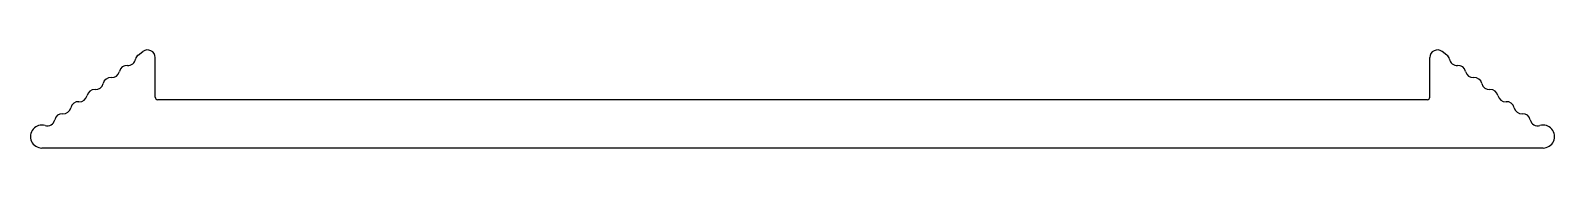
# Model space of a CAD drawing. Extents: x 3485.9 to 3545.8, y 827.6 to 831.5.
import ezdxf

# ---------------------------------------------------------------- set-up
doc = ezdxf.new("R2010")
doc.units = 0
doc.layers.get('0').update_dxf_attribs({"linetype": 'CONTINUOUS'})

msp = doc.modelspace()

# ---------------------------------------------------------------- linework, layer by layer
for p, q in [((3490.175, 831.292), (3490.368, 831.436)), ((3541.62, 831.292), (3541.427, 831.436)), ((3490.847, 829.639), (3490.847, 831.196)), ((3540.947, 829.639), (3540.947, 831.196)), ((3540.847, 829.539), (3490.947, 829.539)), ((3545.397, 827.639), (3486.397, 827.639))]:
    msp.add_line(p, q)
for centre, radius, start, end in [((3490.547, 831.196), 0.3, 0, 126.7878), ((3541.247, 831.196), 0.3, 53.2122, 180), ((3489.734, 830.588), 0.3, 85.37818, 168.19742), ((3489.783, 831.186), 0.3, 265.37818, 350.12956), ((3490.325, 831.092), 0.25, 126.7878, 170.12956), ((3541.47, 831.092), 0.25, 9.87044, 53.2122), ((3542.012, 831.186), 0.3, 189.87044, 274.62182), ((3542.06, 830.588), 0.3, 11.80258, 94.62182), ((3489.099, 830.113), 0.3, 85.37818, 168.19742), ((3489.147, 830.711), 0.3, 265.37818, 348.19742), ((3542.648, 830.711), 0.3, 191.80258, 274.62182), ((3542.696, 830.113), 0.3, 11.80258, 94.62182), ((3487.876, 829.76), 0.3, 265.37818, 348.19742), ((3488.463, 829.638), 0.3, 85.37818, 168.19742), ((3488.511, 830.236), 0.3, 265.37818, 348.19742), ((3490.947, 829.639), 0.1, 180, 270), ((3540.847, 829.639), 0.1, 270, 360), ((3543.283, 830.236), 0.3, 191.80258, 274.62182), ((3543.332, 829.638), 0.3, 11.80258, 94.62182), ((3543.919, 829.76), 0.3, 191.80258, 274.62182), ((3487.24, 829.285), 0.3, 265.37818, 348.19742), ((3487.827, 829.162), 0.3, 85.37818, 168.19742), ((3543.967, 829.162), 0.3, 11.80258, 94.62182), ((3544.554, 829.285), 0.3, 191.80258, 274.62182), ((3486.397, 828.089), 0.45, 73.96473, 270), ((3486.605, 828.81), 0.3, 253.96473, 348.19742), ((3487.192, 828.687), 0.3, 85.37818, 168.19742), ((3544.603, 828.687), 0.3, 11.80258, 94.62182), ((3545.19, 828.81), 0.3, 191.80258, 286.03527), ((3545.397, 828.089), 0.45, 270, 106.03527)]:
    msp.add_arc(centre, radius, start, end)

doc.saveas('drawing.dxf')
